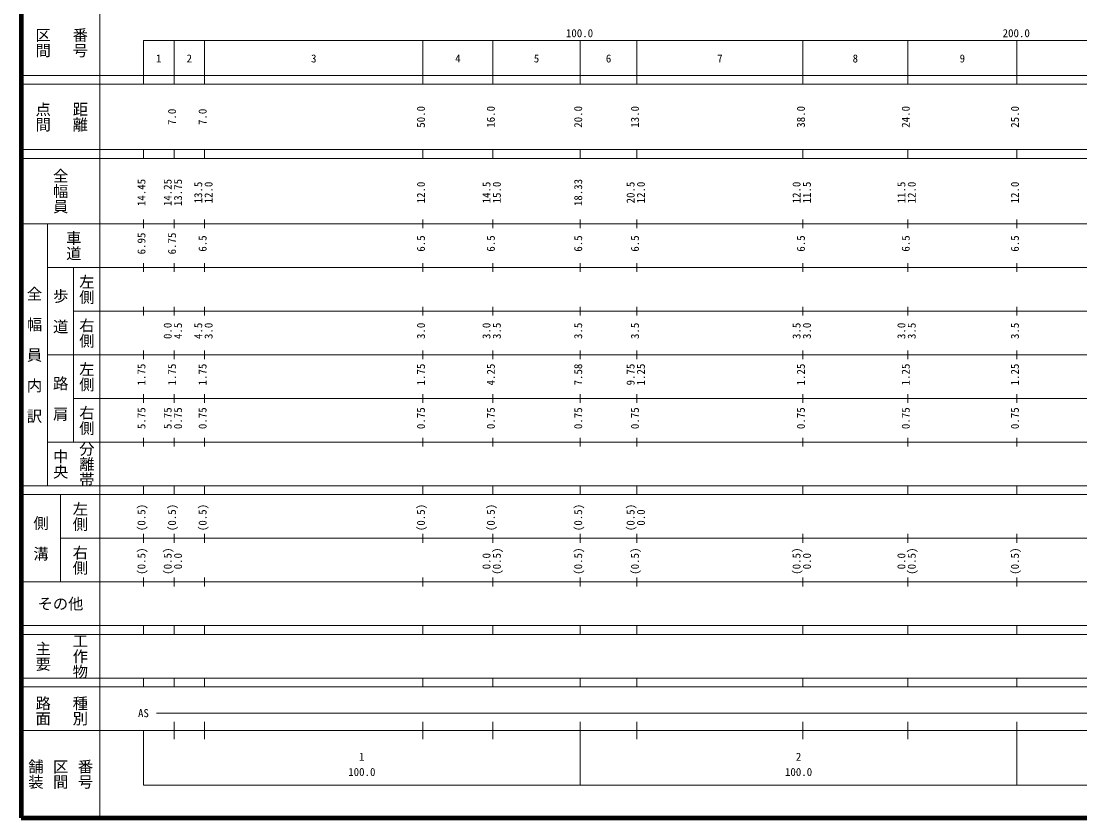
# Model space of a CAD drawing. Units: millimetres on the paper, enlarged 1000 times. Extents: x 40000 to 680000, y 20000 to 380000.
# Drawn here: x 40000 to 282404, y 20000 to 202409 of the extents above; entities that cross this region are included whole.
import ezdxf
from ezdxf.enums import TextEntityAlignment as Align

# ---------------------------------------------------------------- set-up
doc = ezdxf.new("R2010")
doc.units = ezdxf.units.MM
doc.header["$LTSCALE"] = 1000
doc.layers.add('M-TTL', color=2, linetype='Continuous', lineweight=140)
doc.layers.add('M-TTL-BAND', color=7, linetype='Continuous', lineweight=13)
doc.styles.add('@ＭＳ ゴシック', font='')
doc.styles.add('ＭＳ ゴシック', font='')
doc.styles.get('@ＭＳ ゴシック').set_extended_font_data('@MS Gothic')
doc.styles.get('ＭＳ ゴシック').set_extended_font_data('MS Gothic')

msp = doc.modelspace()

# ---------------------------------------------------------------- linework, layer by layer
at = {"layer": 'M-TTL'}
for p, q in [((40000, 380000), (40000, 20000)), ((40000, 20000), (680000, 20000))]:
    msp.add_line(p, q, dxfattribs=at)
at = {"layer": 'M-TTL-BAND'}
for p, q in [((58000, 370000), (58000, 20000)), ((68000, 198000), (579000, 198000)), ((68000, 198000), (68000, 188000)), ((75000, 188000), (75000, 198000)), ((82000, 188000), (82000, 198000)), ((132000, 188000), (132000, 198000)), ((148000, 188000), (148000, 198000)), ((168000, 188000), (168000, 198000)), ((181000, 188000), (181000, 198000)), ((219000, 188000), (219000, 198000)), ((243000, 188000), (243000, 198000)), ((268000, 188000), (268000, 198000)), ((40000, 190000), (579000, 190000)), ((40000, 188000), (579000, 188000)), ((40000, 173000), (579000, 173000)), ((68000, 171000), (68000, 173000)), ((75000, 171000), (75000, 173000)), ((82000, 171000), (82000, 173000)), ((132000, 171000), (132000, 173000)), ((148000, 171000), (148000, 173000)), ((168000, 171000), (168000, 173000)), ((181000, 171000), (181000, 173000)), ((219000, 171000), (219000, 173000)), ((243000, 171000), (243000, 173000)), ((268000, 171000), (268000, 173000)), ((40000, 171000), (579000, 171000)), ((40000, 156000), (579000, 156000)), ((46000, 96000), (46000, 156000)), ((68000, 155000), (68000, 157000)), ((75000, 155000), (75000, 157000)), ((82000, 155000), (82000, 157000)), ((132000, 155000), (132000, 157000)), ((148000, 155000), (148000, 157000)), ((168000, 155000), (168000, 157000)), ((181000, 155000), (181000, 157000)), ((219000, 155000), (219000, 157000)), ((243000, 155000), (243000, 157000)), ((268000, 155000), (268000, 157000)), ((46000, 146000), (579000, 146000)), ((52000, 146000), (52000, 106000)), ((68000, 145000), (68000, 147000)), ((75000, 145000), (75000, 147000)), ((82000, 145000), (82000, 147000)), ((132000, 145000), (132000, 147000)), ((148000, 145000), (148000, 147000)), ((168000, 145000), (168000, 147000)), ((181000, 145000), (181000, 147000)), ((219000, 145000), (219000, 147000)), ((243000, 145000), (243000, 147000)), ((268000, 145000), (268000, 147000)), ((52000, 136000), (579000, 136000)), ((68000, 135000), (68000, 137000)), ((75000, 135000), (75000, 137000)), ((82000, 135000), (82000, 137000)), ((132000, 135000), (132000, 137000)), ((148000, 135000), (148000, 137000)), ((168000, 135000), (168000, 137000)), ((181000, 135000), (181000, 137000)), ((219000, 135000), (219000, 137000)), ((243000, 135000), (243000, 137000)), ((268000, 135000), (268000, 137000)), ((68000, 125000), (68000, 127000)), ((75000, 125000), (75000, 127000)), ((82000, 125000), (82000, 127000)), ((132000, 125000), (132000, 127000)), ((148000, 125000), (148000, 127000)), ((168000, 125000), (168000, 127000)), ((181000, 125000), (181000, 127000)), ((219000, 125000), (219000, 127000)), ((243000, 125000), (243000, 127000)), ((268000, 125000), (268000, 127000)), ((46000, 126000), (579000, 126000)), ((68000, 115000), (68000, 117000)), ((75000, 115000), (75000, 117000)), ((82000, 115000), (82000, 117000)), ((132000, 115000), (132000, 117000)), ((148000, 115000), (148000, 117000)), ((168000, 115000), (168000, 117000)), ((181000, 115000), (181000, 117000)), ((219000, 115000), (219000, 117000)), ((243000, 115000), (243000, 117000)), ((268000, 115000), (268000, 117000)), ((52000, 116000), (579000, 116000)), ((68000, 105000), (68000, 107000)), ((75000, 105000), (75000, 107000)), ((82000, 105000), (82000, 107000)), ((132000, 105000), (132000, 107000)), ((148000, 105000), (148000, 107000)), ((168000, 105000), (168000, 107000)), ((181000, 105000), (181000, 107000)), ((219000, 105000), (219000, 107000)), ((243000, 105000), (243000, 107000)), ((268000, 105000), (268000, 107000)), ((46000, 106000), (579000, 106000)), ((40000, 96000), (579000, 96000)), ((68000, 94000), (68000, 96000)), ((75000, 94000), (75000, 96000)), ((82000, 94000), (82000, 96000)), ((132000, 94000), (132000, 96000)), ((148000, 94000), (148000, 96000)), ((168000, 94000), (168000, 96000)), ((181000, 94000), (181000, 96000)), ((219000, 94000), (219000, 96000)), ((243000, 94000), (243000, 96000)), ((268000, 94000), (268000, 96000)), ((40000, 94000), (579000, 94000)), ((49000, 94000), (49000, 74000)), ((68000, 83000), (68000, 85000)), ((75000, 83000), (75000, 85000)), ((82000, 83000), (82000, 85000)), ((132000, 83000), (132000, 85000)), ((148000, 83000), (148000, 85000)), ((168000, 83000), (168000, 85000)), ((181000, 83000), (181000, 85000)), ((219000, 83000), (219000, 85000)), ((243000, 83000), (243000, 85000)), ((268000, 83000), (268000, 85000)), ((49000, 84000), (579000, 84000)), ((40000, 74000), (579000, 74000)), ((68000, 73000), (68000, 75000)), ((75000, 73000), (75000, 75000)), ((82000, 73000), (82000, 75000)), ((132000, 73000), (132000, 75000)), ((148000, 73000), (148000, 75000)), ((168000, 73000), (168000, 75000)), ((181000, 73000), (181000, 75000)), ((219000, 73000), (219000, 75000)), ((243000, 73000), (243000, 75000)), ((268000, 73000), (268000, 75000)), ((40000, 64000), (579000, 64000)), ((68000, 62000), (68000, 64000)), ((75000, 62000), (75000, 64000)), ((82000, 62000), (82000, 64000)), ((132000, 62000), (132000, 64000)), ((148000, 62000), (148000, 64000)), ((168000, 62000), (168000, 64000)), ((181000, 62000), (181000, 64000)), ((219000, 62000), (219000, 64000)), ((243000, 62000), (243000, 64000)), ((268000, 62000), (268000, 64000)), ((40000, 62000), (579000, 62000)), ((40000, 52000), (579000, 52000)), ((68000, 50000), (68000, 52000)), ((75000, 50000), (75000, 52000)), ((82000, 50000), (82000, 52000)), ((132000, 50000), (132000, 52000)), ((148000, 50000), (148000, 52000)), ((168000, 50000), (168000, 52000)), ((181000, 50000), (181000, 52000)), ((219000, 50000), (219000, 52000)), ((243000, 50000), (243000, 52000)), ((268000, 50000), (268000, 52000)), ((40000, 50000), (579000, 50000)), ((71000, 44000), (565000, 44000)), ((75000, 38000), (75000, 42000)), ((82000, 38000), (82000, 42000)), ((132000, 38000), (132000, 42000)), ((148000, 38000), (148000, 42000)), ((168000, 27500), (168000, 42000)), ((181000, 38000), (181000, 42000)), ((219000, 38000), (219000, 42000)), ((243000, 38000), (243000, 42000)), ((268000, 27500), (268000, 42000)), ((40000, 40000), (579000, 40000)), ((68000, 40000), (68000, 27500)), ((68000, 27500), (579000, 27500))]:
    msp.add_line(p, q, dxfattribs=at)

# ---------------------------------------------------------------- texts
at = {"layer": 'M-TTL-BAND', "style": '@ＭＳ ゴシック'}
for s, p in [('区間', (45000, 197500)), ('番号', (53500, 197500)), ('点間', (45000, 180500)), ('距離', (53500, 180500)), ('全幅員', (49000, 163500)), ('車道', (52000, 151000)), ('左側', (55000, 141000)), ('全\u3000幅\u3000員\u3000内\u3000訳', (43000, 126000)), ('歩\u3000道', (49000, 136000)), ('右側', (55000, 131000)), ('左側', (55000, 121000)), ('路\u3000肩', (49000, 116000)), ('右側', (55000, 111000)), ('中央', (49000, 101000)), ('分離帯', (55000, 101000)), ('左側', (53500, 89000)), ('側\u3000溝', (44500, 84000)), ('右側', (53500, 79000)), ('工作物', (53500, 57000)), ('主要', (45000, 57000)), ('路面', (45000, 44500)), ('種別', (53500, 44500)), ('舗装', (43333, 30000)), ('区間', (49000, 30000)), ('番号', (54667, 30000))]:
    msp.add_text(s, height=2566, rotation=270, dxfattribs=at).set_placement(p, align=Align.MIDDLE_CENTER)
at = {"layer": 'M-TTL-BAND', "style": 'ＭＳ ゴシック'}
for s, p in [('100.0', (167844, 198195)), ('200.0', (267844, 198195)), ('1', (71500, 192405)), ('2', (78500, 192405)), ('3', (107000, 192405)), ('4', (140000, 192405)), ('5', (158000, 192405)), ('6', (174500, 192405)), ('7', (200000, 192405)), ('8', (231000, 192405)), ('9', (255500, 192405)), ('AS', (68000, 42500)), ('1', (118000, 32523)), ('2', (218000, 32523)), ('100.0', (118000, 29033)), ('100.0', (218000, 29033))]:
    msp.add_text(s, height=1833, dxfattribs=at).set_placement(p, align=Align.BOTTOM_CENTER)
for s, p in [('7.0', (76000, 180500)), ('7.0', (83000, 180500)), ('50.0', (133000, 180500)), ('16.0', (149000, 180500)), ('20.0', (169000, 180500)), ('13.0', (182000, 180500)), ('38.0', (220000, 180500)), ('24.0', (244000, 180500)), ('25.0', (269000, 180500)), ('14.45', (69000, 163174)), ('14.25', (75000, 163174)), ('13.75', (77370, 163174)), ('13.5', (82000, 163174)), ('12.0', (84370, 163174)), ('12.0', (133000, 163174)), ('14.5', (148000, 163174)), ('15.0', (150370, 163174)), ('18.33', (169000, 163174)), ('20.5', (181000, 163174)), ('12.0', (183370, 163174)), ('12.0', (219000, 163174)), ('11.5', (221370, 163174)), ('11.5', (243000, 163174)), ('12.0', (245370, 163174)), ('12.0', (269000, 163174)), ('6.95', (69000, 151500)), ('6.75', (76000, 151500)), ('6.5', (83000, 151500)), ('6.5', (133000, 151500)), ('6.5', (149000, 151500)), ('6.5', (169000, 151500)), ('6.5', (182000, 151500)), ('6.5', (220000, 151500)), ('6.5', (244000, 151500)), ('6.5', (269000, 151500)), ('0.0', (75000, 131500)), ('4.5', (77370, 131500)), ('4.5', (82000, 131500)), ('3.0', (84370, 131500)), ('3.0', (133000, 131500)), ('3.0', (148000, 131500)), ('3.5', (150370, 131500)), ('3.5', (169000, 131500)), ('3.5', (182000, 131500)), ('3.5', (219000, 131500)), ('3.0', (221370, 131500)), ('3.0', (243000, 131500)), ('3.5', (245370, 131500)), ('3.5', (269000, 131500)), ('1.75', (69000, 121500)), ('1.75', (76000, 121500)), ('1.75', (83000, 121500)), ('1.75', (133000, 121500)), ('4.25', (149000, 121500)), ('7.58', (169000, 121500)), ('9.75', (181000, 121500)), ('1.25', (183370, 121500)), ('1.25', (220000, 121500)), ('1.25', (244000, 121500)), ('1.25', (269000, 121500)), ('5.75', (69000, 111500)), ('5.75', (75000, 111500)), ('0.75', (77370, 111500)), ('0.75', (83000, 111500)), ('0.75', (133000, 111500)), ('0.75', (149000, 111500)), ('0.75', (169000, 111500)), ('0.75', (182000, 111500)), ('0.75', (220000, 111500)), ('0.75', (244000, 111500)), ('0.75', (269000, 111500)), ('(0.5)', (69000, 88764)), ('(0.5)', (76000, 88764)), ('(0.5)', (83000, 88764)), ('(0.5)', (133000, 88764)), ('(0.5)', (149000, 88764)), ('(0.5)', (169000, 88764)), ('(0.5)', (181000, 88764)), ('0.0', (183370, 88764)), ('(0.5)', (69000, 78764)), ('(0.5)', (75000, 78764)), ('0.0', (77370, 78764)), ('0.0', (148000, 78764)), ('(0.5)', (150370, 78764)), ('(0.5)', (169000, 78764)), ('(0.5)', (182000, 78764)), ('(0.5)', (219000, 78764)), ('0.0', (221370, 78764)), ('0.0', (243000, 78764)), ('(0.5)', (245370, 78764)), ('(0.5)', (269000, 78764))]:
    msp.add_text(s, height=1833, rotation=90, dxfattribs=at).set_placement(p, align=Align.BOTTOM_CENTER)
msp.add_text('その他', height=2566, dxfattribs=at).set_placement((49000, 69000), align=Align.MIDDLE_CENTER)

doc.saveas('drawing.dxf')
